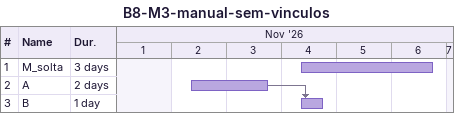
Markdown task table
B8-M3-manual-sem-vinculos

| ID | Task | Duration | Start | Finish | Predecessors |
|---|---|---|---|---|---|
| 1 | M_solta | 3d | 2026-11-04 | 2026-11-06 |  |
| 2 | A | 2d | 2026-11-02 | 2026-11-03 |  |
| 3 | B | 1d | 2026-11-04 | 2026-11-04 | 2 |
